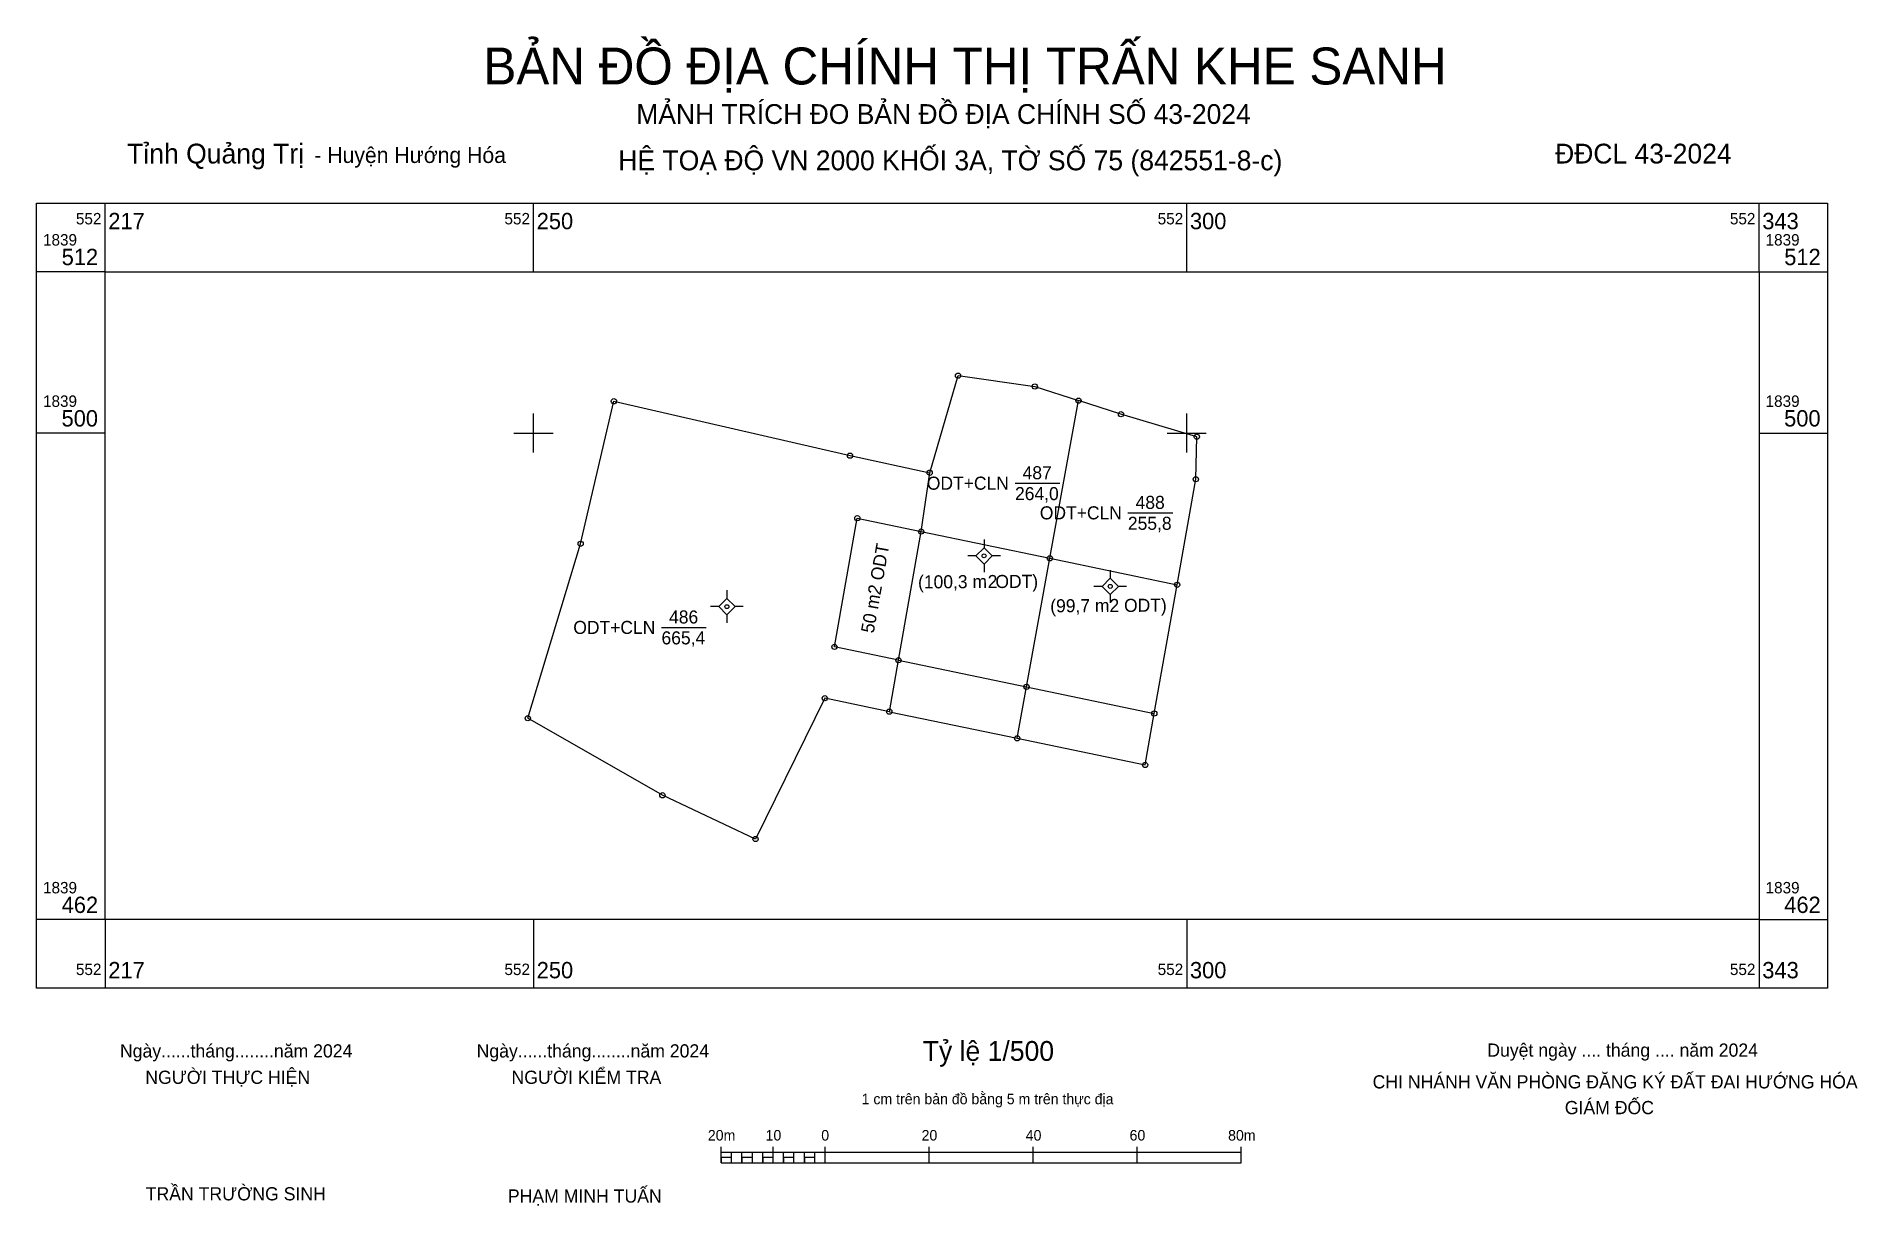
# Model space of a CAD drawing. Extents: x 552212 to 552351, y 1839441 to 1839530.
import ezdxf

# ---------------------------------------------------------------- set-up
doc = ezdxf.new("R2010")
doc.units = 0
for name, color, linetype in [('Level 10', 7, 'Continuous'), ('Level 11', 7, 'Continuous'), ('Level 13', 7, 'Continuous'), ('Level 14', 7, 'Continuous'), ('Level 2', 7, 'Continuous'), ('Level 20', 7, 'Continuous'), ('Level 4', 7, 'Continuous'), ('Level 5', 7, 'Continuous'), ('Level 63', 7, 'Continuous')]:
    doc.layers.add(name, color=color, linetype=linetype)

msp = doc.modelspace()

# ---------------------------------------------------------------- linework, layer by layer
at = {"layer": 'Level 10'}
msp.add_line((552277.24, 1839478.67), (552287.03, 1839476.63), dxfattribs=at)
for points in [[(552280.33, 1839496.96), (552282.5, 1839504.39), (552288.37, 1839503.56), (552291.72, 1839502.48)], [(552277.24, 1839478.67), (552272.3, 1839479.7), (552267, 1839468.92), (552259.87, 1839472.27), (552249.57, 1839478.17), (552253.61, 1839491.52), (552256.16, 1839502.43), (552274.23, 1839498.27), (552280.33, 1839496.96)], [(552287.03, 1839476.63), (552296.82, 1839474.59), (552297.52, 1839478.53), (552299.27, 1839488.38), (552300.7, 1839496.46), (552300.78, 1839499.71), (552294.97, 1839501.44), (552291.72, 1839502.48)], [(552287.03, 1839476.63), (552287.74, 1839480.57), (552289.53, 1839490.41), (552291.72, 1839502.48)], [(552277.24, 1839478.67), (552277.94, 1839482.61), (552279.68, 1839492.46), (552280.33, 1839496.96)]]:
    msp.add_lwpolyline(points, dxfattribs=at)
at = {"layer": 'Level 11'}
for p, q in [((552284.49, 1839491.22), (552283.87, 1839490.6)), ((552284.49, 1839491.85), (552284.49, 1839491.22)), ((552285.12, 1839490.6), (552284.49, 1839491.22)), ((552283.87, 1839490.6), (552283.24, 1839490.6)), ((552283.87, 1839490.6), (552284.49, 1839489.97)), ((552284.49, 1839489.97), (552285.12, 1839490.6)), ((552284.49, 1839489.97), (552284.49, 1839489.35)), ((552285.74, 1839490.6), (552285.12, 1839490.6)), ((552294.15, 1839489.51), (552294.15, 1839488.89)), ((552264.81, 1839487.96), (552264.81, 1839487.34)), ((552293.53, 1839488.26), (552292.9, 1839488.26)), ((552294.15, 1839488.89), (552293.53, 1839488.26)), ((552293.53, 1839488.26), (552294.15, 1839487.64)), ((552294.78, 1839488.26), (552294.15, 1839488.89)), ((552294.15, 1839487.64), (552294.78, 1839488.26)), ((552295.4, 1839488.26), (552294.78, 1839488.26)), ((552264.19, 1839486.71), (552263.56, 1839486.71)), ((552264.81, 1839487.34), (552264.19, 1839486.71)), ((552264.19, 1839486.71), (552264.81, 1839486.09)), ((552265.44, 1839486.71), (552264.81, 1839487.34)), ((552264.81, 1839486.09), (552265.44, 1839486.71)), ((552266.06, 1839486.71), (552265.44, 1839486.71)), ((552294.15, 1839487.64), (552294.15, 1839487.01)), ((552264.81, 1839486.09), (552264.81, 1839485.46))]:
    msp.add_line(p, q, dxfattribs=at)
for centre in [(552284.49, 1839490.6), (552294.15, 1839488.26), (552264.81, 1839486.71)]:
    msp.add_circle(centre, 0.15, dxfattribs=at)
at = {"layer": 'Level 13'}
for p, q in [((552286.86, 1839496.16), (552290.29, 1839496.16)), ((552295.5, 1839493.89), (552298.94, 1839493.89)), ((552259.8, 1839485.12), (552263.22, 1839485.12))]:
    msp.add_line(p, q, dxfattribs=at)
at = {"layer": 'Level 14'}
for p, q in [((552279.68, 1839492.46), (552289.53, 1839490.41)), ((552289.53, 1839490.41), (552299.27, 1839488.38)), ((552277.94, 1839482.61), (552287.74, 1839480.57)), ((552287.74, 1839480.57), (552297.52, 1839478.53))]:
    msp.add_line(p, q, dxfattribs=at)
msp.add_lwpolyline([(552277.94, 1839482.61), (552273.04, 1839483.63), (552274.79, 1839493.48), (552279.68, 1839492.46)], dxfattribs=at)
at = {"layer": 'Level 2'}
for p, q in [((552264.37, 1839444.14), (552264.37, 1839445.35)), ((552264.37, 1839444.94), (552304.18, 1839444.94)), ((552265.17, 1839444.14), (552265.17, 1839444.94)), ((552265.96, 1839444.14), (552265.96, 1839444.94)), ((552266.76, 1839444.14), (552266.76, 1839444.94)), ((552267.56, 1839444.14), (552267.56, 1839444.94)), ((552268.35, 1839444.14), (552268.35, 1839445.35)), ((552269.15, 1839444.14), (552269.15, 1839444.94)), ((552269.94, 1839444.14), (552269.94, 1839444.94)), ((552270.74, 1839444.14), (552270.74, 1839444.94)), ((552271.54, 1839444.14), (552271.54, 1839444.94)), ((552272.33, 1839444.14), (552272.33, 1839445.35)), ((552280.29, 1839444.14), (552280.29, 1839445.35)), ((552288.26, 1839444.14), (552288.26, 1839445.35)), ((552296.22, 1839444.14), (552296.22, 1839445.35)), ((552304.18, 1839444.14), (552304.18, 1839445.35)), ((552264.37, 1839444.14), (552304.18, 1839444.14))]:
    msp.add_line(p, q, dxfattribs=at)
for points in [[(552264.37, 1839444.14), (552265.17, 1839444.14), (552265.17, 1839444.54), (552264.37, 1839444.54)], [(552265.96, 1839444.14), (552266.76, 1839444.14), (552266.76, 1839444.54), (552265.96, 1839444.54)], [(552267.56, 1839444.14), (552268.35, 1839444.14), (552268.35, 1839444.54), (552267.56, 1839444.54)], [(552269.15, 1839444.14), (552269.94, 1839444.14), (552269.94, 1839444.54), (552269.15, 1839444.54)], [(552270.74, 1839444.14), (552271.54, 1839444.14), (552271.54, 1839444.54), (552270.74, 1839444.54)]]:
    msp.add_lwpolyline(points, close=True, dxfattribs=at)
at = {"layer": 'Level 20'}
for centre in [(552282.5, 1839504.39), (552288.37, 1839503.56), (552256.16, 1839502.43), (552291.72, 1839502.48), (552291.72, 1839502.48), (552294.97, 1839501.44), (552300.78, 1839499.71), (552300.78, 1839499.71), (552274.23, 1839498.27), (552280.33, 1839496.96), (552280.33, 1839496.96), (552300.7, 1839496.46), (552274.79, 1839493.48), (552279.68, 1839492.46), (552279.68, 1839492.46), (552253.61, 1839491.52), (552289.53, 1839490.41), (552289.53, 1839490.41), (552299.27, 1839488.38), (552273.04, 1839483.63), (552277.94, 1839482.61), (552277.94, 1839482.61), (552272.3, 1839479.7), (552287.74, 1839480.57), (552287.74, 1839480.57), (552249.57, 1839478.17), (552277.24, 1839478.67), (552277.24, 1839478.67), (552297.52, 1839478.53), (552287.03, 1839476.63), (552287.03, 1839476.63), (552296.82, 1839474.59), (552259.87, 1839472.27), (552267, 1839468.92)]:
    msp.add_circle(centre, 0.2, dxfattribs=at)
at = {"layer": 'Level 63'}
for p, q in [((552217.21, 1839512.35), (552217.21, 1839517.6)), ((552250, 1839512.35), (552250, 1839517.6)), ((552300, 1839512.35), (552300, 1839517.6)), ((552343.81, 1839512.35), (552343.81, 1839517.6)), ((552217.21, 1839512.35), (552211.96, 1839512.35)), ((552343.81, 1839512.35), (552349.06, 1839512.35)), ((552250, 1839498.5), (552250, 1839501.5)), ((552300, 1839498.5), (552300, 1839501.5)), ((552217.21, 1839500), (552211.96, 1839500)), ((552248.5, 1839500), (552251.5, 1839500)), ((552298.5, 1839500), (552301.5, 1839500)), ((552343.81, 1839500), (552349.06, 1839500)), ((552217.21, 1839462.76), (552211.96, 1839462.76)), ((552217.21, 1839462.76), (552217.21, 1839457.51)), ((552250, 1839462.76), (552250, 1839457.51)), ((552300, 1839462.76), (552300, 1839457.51)), ((552343.81, 1839462.76), (552343.81, 1839457.51)), ((552343.81, 1839462.76), (552349.06, 1839462.76))]:
    msp.add_line(p, q, dxfattribs=at)
for points in [[(552211.96, 1839517.6), (552349.06, 1839517.6), (552349.06, 1839457.51), (552211.96, 1839457.51), (552211.96, 1839517.6)], [(552217.21, 1839512.35), (552343.81, 1839512.35), (552343.81, 1839462.76), (552217.21, 1839462.76), (552217.21, 1839512.35)]]:
    msp.add_lwpolyline(points, dxfattribs=at)

# ---------------------------------------------------------------- texts
at = {"layer": 'Level 13'}
for s, p in [('487', (552287.44, 1839496.46)), ('488', (552296.09, 1839494.19)), ('486', (552260.38, 1839485.42))]:
    msp.add_text(s, height=1, dxfattribs=at).set_placement(p)
at = {"layer": 'Level 2'}
for s, height, p in [('BẢN ĐỒ ĐỊA CHÍNH THỊ TRẤN KHE SANH', 2.827, (552246.17, 1839526.68)), ('MẢNH TRÍCH ĐO BẢN ĐỒ ĐỊA CHÍNH SỐ 43-2024', 1.5143, (552257.87, 1839523.66)), ('Tỉnh Quảng Trị', 1.5185, (552218.9, 1839520.63)), ('- Huyện Hướng Hóa', 1.2116, (552233.23, 1839520.67)), ('HỆ TOẠ ĐỘ VN 2000 KHỐI 3A, TỜ SỐ 75 (842551-8-c)', 1.5185, (552256.49, 1839520.11)), (' ĐĐCL 43-2024', 1.5143, (552327.64, 1839520.63)), ('ODT+CLN', 1, (552280.11, 1839495.66)), ('ODT+CLN', 1, (552288.76, 1839493.39)), ('ODT+CLN', 1, (552253.05, 1839484.62)), ('Ngày......tháng........năm 2024', 1.0099, (552218.35, 1839452.2)), ('Ngày......tháng........năm 2024', 1.0099, (552245.65, 1839452.2)), ('Tỷ lệ 1/500', 1.5189, (552279.8, 1839451.94)), ('Duyệt ngày .... tháng .... năm 2024', 1.0099, (552323.01, 1839452.26)), ('NGƯỜI THỰC HIỆN', 1.0099, (552220.29, 1839450.18)), ('NGƯỜI KIỂM TRA', 1.0099, (552248.32, 1839450.18)), ('CHI NHÁNH VĂN PHÒNG ĐĂNG KÝ ĐẤT ĐAI HƯỚNG HÓA', 1.0099, (552314.23, 1839449.83)), ('1 cm trên bản đồ bằng 5 m trên thực địa', 0.8078, (552275.12, 1839448.62)), ('GIÁM ĐỐC', 1.01, (552328.94, 1839447.86)), ('20m', 0.808, (552263.35, 1839445.84)), ('10', 0.808, (552267.77, 1839445.84)), ('0', 0.808, (552272.03, 1839445.84)), ('20', 0.808, (552279.71, 1839445.84)), ('40', 0.808, (552287.68, 1839445.84)), ('60', 0.808, (552295.63, 1839445.84)), ('80m', 0.808, (552303.17, 1839445.84)), ('TRẦN TRƯỜNG SINH', 1.0099, (552220.32, 1839441.26)), ('PHẠM MINH TUẤN', 1.0099, (552248.04, 1839441.09))]:
    msp.add_text(s, height=height, dxfattribs=at).set_placement(p)
at = {"layer": 'Level 4'}
for s, p in [('264,0', (552286.86, 1839494.86)), ('255,8', (552295.5, 1839492.59)), ('665,4', (552259.8, 1839483.82))]:
    msp.add_text(s, height=1, dxfattribs=at).set_placement(p)
at = {"layer": 'Level 5'}
for s, rotation, p in [('50 m2 ODT', 79.9399, (552276.04, 1839484.63)), ('(100,3 m', 0.3492, (552279.44, 1839488.1)), ('2', 0.3492, (552284.77, 1839488.13)), (' ODT)', 0.3492, (552284.99, 1839488.13)), ('(99,7 m2 ODT)', 0.3492, (552289.56, 1839486.27))]:
    msp.add_text(s, height=1, rotation=rotation, dxfattribs=at).set_placement(p)
at = {"layer": 'Level 63'}
for s, height, p in [('552', 0.875, (552214.98, 1839515.97)), ('217', 1.25, (552217.46, 1839515.6)), ('552', 0.875, (552247.78, 1839515.97)), ('250', 1.25, (552250.25, 1839515.6)), ('552', 0.875, (552297.78, 1839515.97)), ('300', 1.25, (552300.25, 1839515.6)), ('552', 0.875, (552341.58, 1839515.97)), ('343', 1.25, (552344.06, 1839515.6)), ('1839', 0.875, (552212.46, 1839514.35)), ('1839', 0.875, (552344.31, 1839514.35)), ('512', 1.25, (552213.89, 1839512.85)), ('512', 1.25, (552345.74, 1839512.85)), ('1839', 0.875, (552212.46, 1839502)), ('1839', 0.875, (552344.31, 1839502)), ('500', 1.25, (552213.88, 1839500.5)), ('500', 1.25, (552345.73, 1839500.5)), ('1839', 0.875, (552212.46, 1839464.76)), ('462', 1.25, (552213.89, 1839463.26)), ('1839', 0.875, (552344.31, 1839464.76)), ('462', 1.25, (552345.74, 1839463.26)), ('552', 0.875, (552214.98, 1839458.51)), ('217', 1.25, (552217.46, 1839458.26)), ('552', 0.875, (552247.78, 1839458.51)), ('250', 1.25, (552250.25, 1839458.26)), ('552', 0.875, (552297.78, 1839458.51)), ('300', 1.25, (552300.25, 1839458.26)), ('552', 0.875, (552341.58, 1839458.51)), ('343', 1.25, (552344.06, 1839458.26))]:
    msp.add_text(s, height=height, dxfattribs=at).set_placement(p)

doc.saveas('drawing.dxf')
